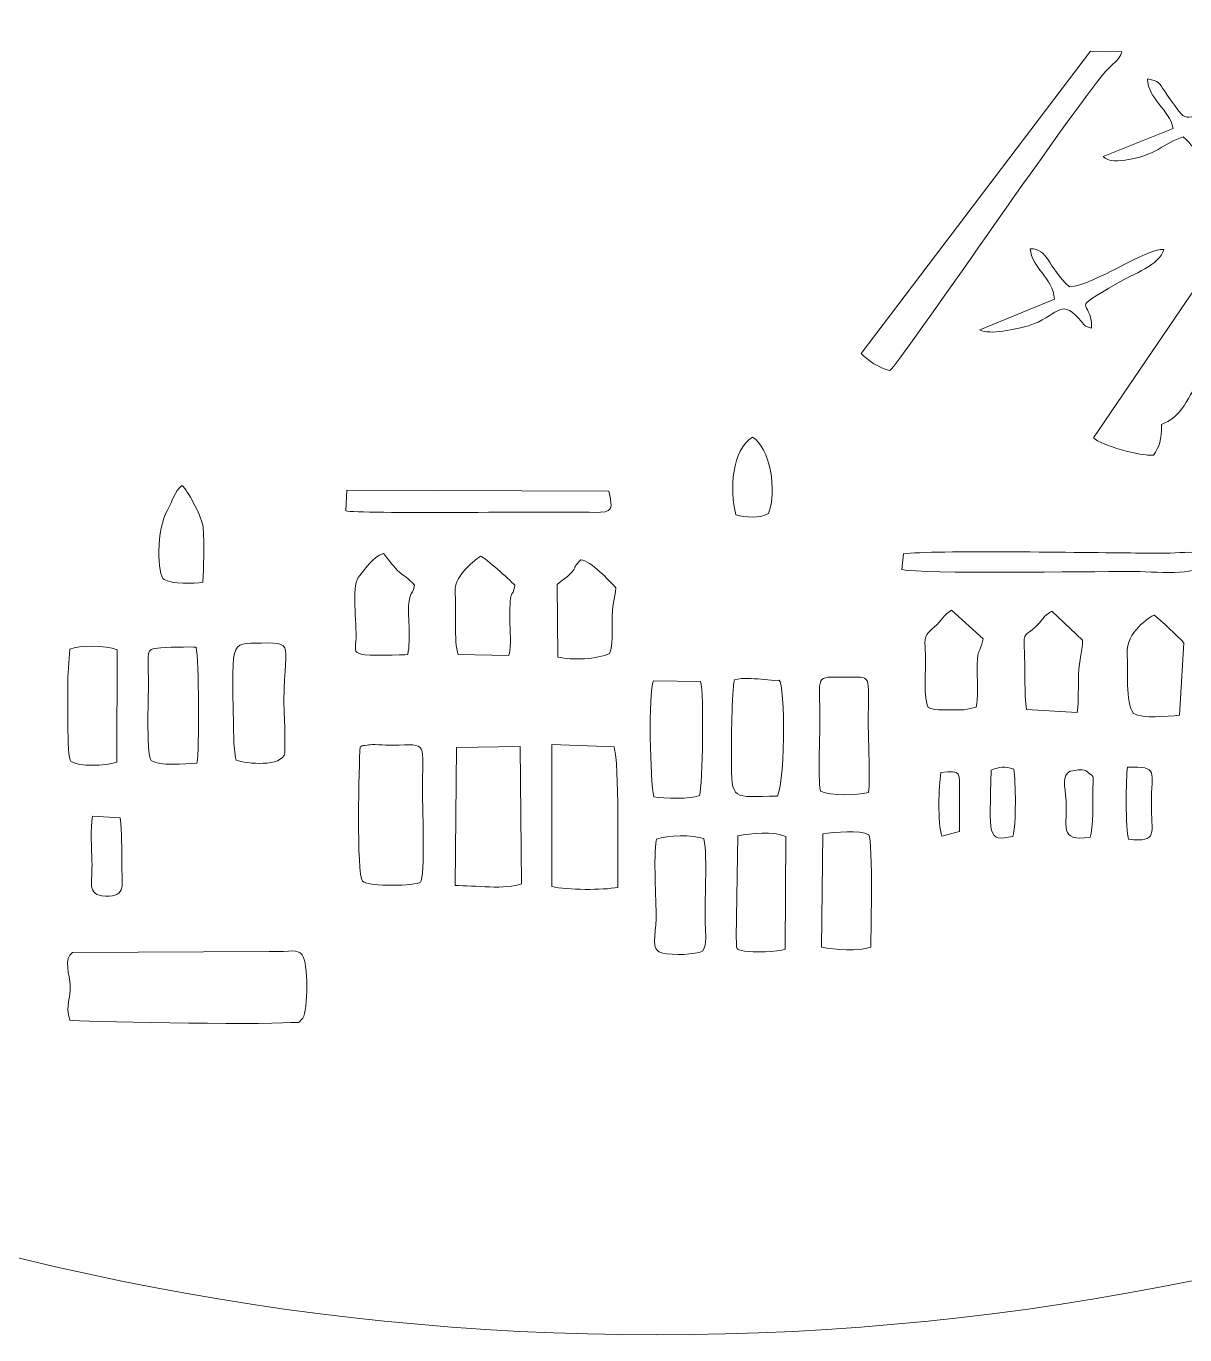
# Model space of a CAD drawing. Header units: millimetres. Extents: x -151 to 151, y -151 to 151.
# Drawn here: x -35.8 to 30, y -151 to -76.8 of the extents above; entities that cross this region are included whole.
import ezdxf

# ---------------------------------------------------------------- set-up
doc = ezdxf.new("R2010")
doc.units = ezdxf.units.MM
doc.header["$MEASUREMENT"] = 0
doc.layers.add('layer 1', color=7, linetype='Continuous')

msp = doc.modelspace()

# ---------------------------------------------------------------- linework, layer by layer
at = {"layer": 'layer 1', "color": 242, "lineweight": 20}
msp.add_ellipse((-0.0452, -0.0454), major_axis=(0, 151.0001), ratio=1, dxfattribs=at)
at = {"layer": 'layer 1', "color": 250, "lineweight": 20}
for points, knots in [([(30.0528, -92.3895), (32.1978, -89.2101), (35.4868, -84.8011), (37.4004, -81.7878), (37.4004, -81.7878), (39.8595, -77.9159), (39.5062, -78.0931), (41.5714, -78.1953), (41.5714, -78.1953), (44.3243, -78.3318), (57.2855, -77.8819), (58.1009, -78.3258), (58.1009, -78.3258), (57.9882, -78.4446), (58.2159, -78.5185), (57.3213, -78.6494), (57.3213, -78.6494), (55.4245, -78.9268), (52.3941, -79.9188), (51.6197, -79.9035), (51.6197, -79.9035), (51.0294, -79.0307), (50.3436, -78.2602), (48.6586, -79.1068), (48.6586, -79.1068), (48.3078, -80.373), (48.9, -79.9419), (49.1177, -80.9147), (49.1177, -80.9147), (47.54, -81.8492), (47.7063, -80.7175), (46.8894, -79.6004), (46.8894, -79.6004), (45.6626, -77.9228), (42.9558, -79.4909), (44.4695, -81.563), (44.4695, -81.563), (44.728, -81.9168), (45.3849, -82.5972), (44.8544, -82.9702), (44.8544, -82.9702), (43.9181, -83.6283), (42.7769, -77.5601), (40.2692, -79.7144), (40.2692, -79.7144), (39.1553, -80.6714), (40.0402, -81.7257), (40.6307, -82.6907), (40.6307, -82.6907), (41.6586, -84.3713), (42.3772, -84.8201), (41.2719, -85.3227), (41.2719, -85.3227), (40.7266, -85.0531), (40.123, -83.6396), (39.7415, -83.136), (39.7415, -83.136), (39.0575, -82.2332), (37.9034, -82.6075), (37.2783, -83.3095), (37.2783, -83.3095), (35.8516, -84.9114), (40.0348, -87.298), (37.9725, -87.9172), (37.9725, -87.9172), (37.223, -87.3571), (37.4352, -86.6208), (36.6103, -86.2472), (36.6103, -86.2472), (36.1425, -86.0354), (33.3052, -86.0968), (34.9023, -88.998), (34.9023, -88.998), (35.3442, -89.8005), (35.8994, -89.9823), (35.4231, -90.6877), (35.4231, -90.6877), (34.4554, -90.5883), (34.8628, -89.8916), (33.7914, -89.9306), (33.7914, -89.9306), (33.1846, -89.9526), (32.5361, -90.418), (32.2952, -90.885), (32.2952, -90.885), (31.5468, -92.3351), (33.6459, -92.7784), (32.6749, -94.0993), (32.6749, -94.0993), (32.6749, -94.0993), (30.7814, -96.849), (30.7814, -96.849), (30.7814, -96.849), (29.7715, -98.5743), (29.7047, -98.8546), (28.6535, -99.3781), (28.6535, -99.3781), (28.6353, -100.2493), (28.5431, -100.6168), (28.183, -101.1137), (28.183, -101.1137), (27.491, -101.1766), (25.189, -100.548), (24.787, -100.1245), (24.787, -100.1245), (24.787, -100.1245), (30.0528, -92.3895), (30.0528, -92.3895)], [0, 0, 0, 0, 0.0357143, 0.0357143, 0.0357143, 0.0357143, 0.0714286, 0.0714286, 0.0714286, 0.0714286, 0.1071429, 0.1071429, 0.1071429, 0.1071429, 0.1428571, 0.1428571, 0.1428571, 0.1428571, 0.1785714, 0.1785714, 0.1785714, 0.1785714, 0.2142857, 0.2142857, 0.2142857, 0.2142857, 0.25, 0.25, 0.25, 0.25, 0.2857143, 0.2857143, 0.2857143, 0.2857143, 0.3214286, 0.3214286, 0.3214286, 0.3214286, 0.3571429, 0.3571429, 0.3571429, 0.3571429, 0.3928571, 0.3928571, 0.3928571, 0.3928571, 0.4285714, 0.4285714, 0.4285714, 0.4285714, 0.4642857, 0.4642857, 0.4642857, 0.4642857, 0.5, 0.5, 0.5, 0.5, 0.5357143, 0.5357143, 0.5357143, 0.5357143, 0.5714286, 0.5714286, 0.5714286, 0.5714286, 0.6071429, 0.6071429, 0.6071429, 0.6071429, 0.6428571, 0.6428571, 0.6428571, 0.6428571, 0.6785714, 0.6785714, 0.6785714, 0.6785714, 0.7142857, 0.7142857, 0.7142857, 0.7142857, 0.75, 0.75, 0.75, 0.75, 0.7857143, 0.7857143, 0.7857143, 0.7857143, 0.8214286, 0.8214286, 0.8214286, 0.8214286, 0.8571429, 0.8571429, 0.8571429, 0.8571429, 0.8928571, 0.8928571, 0.8928571, 0.8928571, 0.9285714, 0.9285714, 0.9285714, 0.9285714, 1, 1, 1, 1]), ([(24.6174, -78.1685), (24.6174, -78.1685), (26.3915, -78.2057), (26.3915, -78.2057), (26.3915, -78.2057), (26.2794, -78.7086), (25.8232, -78.9076), (25.475, -79.3205), (25.475, -79.3205), (23.3805, -81.8021), (13.8168, -95.8237), (13.2277, -96.2983), (13.2277, -96.2983), (12.6242, -96.2011), (11.9461, -95.6992), (11.6007, -95.3467), (11.6007, -95.3467), (11.6007, -95.3467), (24.6174, -78.1685), (24.6174, -78.1685)], [0, 0, 0, 0, 0.1666667, 0.1666667, 0.1666667, 0.1666667, 0.3333333, 0.3333333, 0.3333333, 0.3333333, 0.5, 0.5, 0.5, 0.5, 0.6666667, 0.6666667, 0.6666667, 0.6666667, 1, 1, 1, 1]), ([(27.8474, -79.7554), (28.5178, -79.8557), (28.4971, -79.9844), (28.8127, -80.4323), (28.8127, -80.4323), (30.0534, -82.1935), (29.7938, -82.1971), (31.4034, -81.4838), (31.4034, -81.4838), (32.0925, -81.1783), (32.8024, -80.8803), (33.4583, -80.5573), (33.4583, -80.5573), (34.283, -80.1511), (34.7336, -79.7861), (35.6367, -79.5872), (35.6367, -79.5872), (35.3942, -80.0872), (35.1071, -80.3629), (34.6222, -80.6648), (34.6222, -80.6648), (34.1711, -80.9457), (33.8087, -81.0629), (33.3449, -81.3332), (33.3449, -81.3332), (32.5005, -81.8257), (31.6755, -82.19), (30.9104, -82.805), (30.9104, -82.805), (30.9839, -83.2357), (31.2977, -83.5929), (31.0739, -84.0447), (31.0739, -84.0447), (30.4444, -83.865), (30.401, -83.4465), (29.8743, -83.0444), (29.8743, -83.0444), (28.7856, -83.3819), (28.2547, -84.1499), (26.5786, -84.3574), (26.5786, -84.3574), (25.9364, -84.4368), (25.6493, -84.4377), (25.325, -84.1487), (25.325, -84.1487), (25.325, -84.1487), (29.3156, -82.5621), (29.3156, -82.5621), (29.3156, -82.5621), (29.0727, -81.477), (27.8779, -80.8846), (27.8474, -79.7554)], [0, 0, 0, 0, 0.0714286, 0.0714286, 0.0714286, 0.0714286, 0.1428571, 0.1428571, 0.1428571, 0.1428571, 0.2142857, 0.2142857, 0.2142857, 0.2142857, 0.2857143, 0.2857143, 0.2857143, 0.2857143, 0.3571429, 0.3571429, 0.3571429, 0.3571429, 0.4285714, 0.4285714, 0.4285714, 0.4285714, 0.5, 0.5, 0.5, 0.5, 0.5714286, 0.5714286, 0.5714286, 0.5714286, 0.6428571, 0.6428571, 0.6428571, 0.6428571, 0.7142857, 0.7142857, 0.7142857, 0.7142857, 0.7857143, 0.7857143, 0.7857143, 0.7857143, 0.8571429, 0.8571429, 0.8571429, 0.8571429, 1, 1, 1, 1]), ([(22.5648, -92.2483), (22.4897, -91.0536), (21.2818, -90.4761), (21.1917, -89.3927), (21.1917, -89.3927), (22.1975, -89.3787), (22.1599, -90.3828), (23.4255, -91.5625), (23.4255, -91.5625), (24.7931, -91.4626), (27.8083, -89.3643), (28.772, -89.4296), (28.772, -89.4296), (28.5734, -90.3129), (26.9818, -90.845), (26.1506, -91.3406), (26.1506, -91.3406), (23.2255, -93.0845), (24.7076, -92.0935), (24.6709, -93.9028), (24.6709, -93.9028), (24.1535, -93.7332), (24.3489, -93.7933), (23.9351, -93.3395), (23.9351, -93.3395), (22.852, -92.1514), (22.7605, -93.263), (21.0866, -93.7631), (21.0866, -93.7631), (20.4214, -93.9617), (18.8762, -94.3), (18.3228, -94.003), (18.3228, -94.003), (18.3228, -94.003), (22.5648, -92.2483), (22.5648, -92.2483)], [0, 0, 0, 0, 0.1, 0.1, 0.1, 0.1, 0.2, 0.2, 0.2, 0.2, 0.3, 0.3, 0.3, 0.3, 0.4, 0.4, 0.4, 0.4, 0.5, 0.5, 0.5, 0.5, 0.6, 0.6, 0.6, 0.6, 0.7, 0.7, 0.7, 0.7, 0.8, 0.8, 0.8, 0.8, 1, 1, 1, 1]), ([(4.4758, -104.5014), (4.1266, -103.0533), (4.2416, -100.7982), (5.4293, -100.0974), (5.4293, -100.0974), (6.3975, -100.6553), (6.8573, -103.1557), (6.3292, -104.4256), (6.3292, -104.4256), (5.7877, -104.7283), (5.0708, -104.6279), (4.4758, -104.5014)], [0, 0, 0, 0, 0.25, 0.25, 0.25, 0.25, 0.5, 0.5, 0.5, 0.5, 1, 1, 1, 1]), ([(-25.7903, -108.3146), (-26.2841, -108.4366), (-27.5402, -108.4073), (-27.9832, -108.1722), (-27.9832, -108.1722), (-28.3707, -107.9665), (-28.4266, -105.2745), (-27.7918, -104.2288), (-27.7918, -104.2288), (-27.5055, -103.7566), (-27.3821, -103.1209), (-26.9638, -102.835), (-26.9638, -102.835), (-26.6381, -103.0833), (-25.9192, -104.4941), (-25.7815, -105.0858), (-25.7815, -105.0858), (-25.6936, -105.4635), (-25.7305, -107.8566), (-25.7903, -108.3146)], [0, 0, 0, 0, 0.1666667, 0.1666667, 0.1666667, 0.1666667, 0.3333333, 0.3333333, 0.3333333, 0.3333333, 0.5, 0.5, 0.5, 0.5, 0.6666667, 0.6666667, 0.6666667, 0.6666667, 1, 1, 1, 1]), ([(-17.6001, -103.0906), (-17.6001, -103.0906), (-2.7247, -103.1545), (-2.7247, -103.1545), (-2.7247, -103.1545), (-2.498, -104.1877), (-2.4918, -104.3775), (-3.5512, -104.3558), (-3.5512, -104.3558), (-6.1846, -104.3019), (-16.9113, -104.4506), (-17.6695, -104.2725), (-17.6695, -104.2725), (-17.6695, -104.2725), (-17.6001, -103.0906), (-17.6001, -103.0906)], [0, 0, 0, 0, 0.2, 0.2, 0.2, 0.2, 0.4, 0.4, 0.4, 0.4, 0.6, 0.6, 0.6, 0.6, 1, 1, 1, 1]), ([(-16.7289, -112.4353), (-17.2885, -112.2802), (-17.0853, -112.0957), (-17.0824, -111.4891), (-17.0824, -111.4891), (-17.0759, -110.12), (-17.3549, -108.4661), (-16.872, -107.9397), (-16.872, -107.9397), (-16.4999, -107.5338), (-16.1648, -106.8984), (-15.5271, -106.69), (-15.5271, -106.69), (-15.2482, -107.0003), (-15.0444, -107.3404), (-14.7241, -107.6485), (-14.7241, -107.6485), (-14.3801, -107.9796), (-14.0918, -108.0945), (-13.7584, -108.4857), (-13.7584, -108.4857), (-13.8831, -109.1097), (-13.9609, -108.7525), (-14.0697, -109.3895), (-14.0697, -109.3895), (-14.1774, -110.0203), (-13.9532, -111.5911), (-14.1484, -112.4285), (-14.1484, -112.4285), (-14.3886, -112.4666), (-16.5596, -112.4823), (-16.7289, -112.4353)], [0, 0, 0, 0, 0.1111111, 0.1111111, 0.1111111, 0.1111111, 0.2222222, 0.2222222, 0.2222222, 0.2222222, 0.3333333, 0.3333333, 0.3333333, 0.3333333, 0.4444444, 0.4444444, 0.4444444, 0.4444444, 0.5555556, 0.5555556, 0.5555556, 0.5555556, 0.6666667, 0.6666667, 0.6666667, 0.6666667, 0.7777778, 0.7777778, 0.7777778, 0.7777778, 1, 1, 1, 1]), ([(-11.2861, -112.4288), (-11.5442, -111.7368), (-11.3873, -109.7471), (-11.4631, -108.8449), (-11.4631, -108.8449), (-11.5271, -108.0825), (-10.5346, -107.202), (-10.0174, -106.8431), (-10.0174, -106.8431), (-9.668, -106.997), (-8.4462, -108.1044), (-8.072, -108.4857), (-8.072, -108.4857), (-8.1969, -109.3878), (-8.3603, -108.3872), (-8.3474, -110.4249), (-8.3474, -110.4249), (-8.3432, -111.098), (-8.2609, -111.8237), (-8.4032, -112.4887), (-8.4032, -112.4887), (-8.4032, -112.4887), (-11.2861, -112.4288), (-11.2861, -112.4288)], [0, 0, 0, 0, 0.1428571, 0.1428571, 0.1428571, 0.1428571, 0.2857143, 0.2857143, 0.2857143, 0.2857143, 0.4285714, 0.4285714, 0.4285714, 0.4285714, 0.5714286, 0.5714286, 0.5714286, 0.5714286, 0.7142857, 0.7142857, 0.7142857, 0.7142857, 1, 1, 1, 1]), ([(30.9096, -107.2693), (30.815, -108.008), (28.2337, -107.7093), (26.8748, -107.7109), (26.8748, -107.7109), (24.3863, -107.7136), (15.0891, -107.8731), (13.9091, -107.6032), (13.9091, -107.6032), (13.9091, -107.6032), (13.9904, -106.7191), (13.9904, -106.7191), (13.9904, -106.7191), (15.6429, -106.4823), (24.3609, -106.6509), (27.1748, -106.6656), (27.1748, -106.6656), (27.9251, -106.6696), (28.6772, -106.6791), (29.4272, -106.6578), (29.4272, -106.6578), (30.1142, -106.6383), (31.0172, -106.4284), (30.9096, -107.2693)], [0, 0, 0, 0, 0.1428571, 0.1428571, 0.1428571, 0.1428571, 0.2857143, 0.2857143, 0.2857143, 0.2857143, 0.4285714, 0.4285714, 0.4285714, 0.4285714, 0.5714286, 0.5714286, 0.5714286, 0.5714286, 0.7142857, 0.7142857, 0.7142857, 0.7142857, 1, 1, 1, 1]), ([(-5.6679, -108.4525), (-4.2725, -107.3973), (-5.0047, -107.7376), (-4.3187, -107.0463), (-4.3187, -107.0463), (-3.751, -107.109), (-2.7332, -108.2161), (-2.3309, -108.635), (-2.3309, -108.635), (-2.3974, -109.3118), (-2.5539, -109.5811), (-2.5457, -110.5756), (-2.5457, -110.5756), (-2.5407, -111.2177), (-2.485, -111.8401), (-2.6913, -112.3677), (-2.6913, -112.3677), (-3.3817, -112.7015), (-4.8104, -112.762), (-5.6192, -112.5692), (-5.6192, -112.5692), (-5.6192, -112.5692), (-5.6679, -108.4525), (-5.6679, -108.4525)], [0, 0, 0, 0, 0.1428571, 0.1428571, 0.1428571, 0.1428571, 0.2857143, 0.2857143, 0.2857143, 0.2857143, 0.4285714, 0.4285714, 0.4285714, 0.4285714, 0.5714286, 0.5714286, 0.5714286, 0.5714286, 0.7142857, 0.7142857, 0.7142857, 0.7142857, 1, 1, 1, 1]), ([(15.3889, -115.4411), (15.077, -114.609), (15.3258, -113.0184), (15.2182, -111.9984), (15.2182, -111.9984), (15.1468, -111.3222), (15.4068, -111.1779), (15.7584, -110.856), (15.7584, -110.856), (16.1865, -110.464), (16.2487, -110.1932), (16.7258, -109.9163), (16.7258, -109.9163), (16.7258, -109.9163), (18.5263, -111.5381), (18.5263, -111.5381), (18.5263, -111.5381), (18.3097, -112.5029), (18.1557, -112.0356), (18.1787, -113.409), (18.1787, -113.409), (18.1895, -114.059), (18.2367, -114.88), (18.114, -115.424), (18.114, -115.424), (18.114, -115.424), (17.4337, -115.5606), (17.4337, -115.5606), (17.4337, -115.5606), (17.2522, -115.5746), (16.8751, -115.567), (16.6758, -115.5677), (16.6758, -115.5677), (16.097, -115.5695), (15.8291, -115.6066), (15.3889, -115.4411)], [0, 0, 0, 0, 0.1, 0.1, 0.1, 0.1, 0.2, 0.2, 0.2, 0.2, 0.3, 0.3, 0.3, 0.3, 0.4, 0.4, 0.4, 0.4, 0.5, 0.5, 0.5, 0.5, 0.6, 0.6, 0.6, 0.6, 0.7, 0.7, 0.7, 0.7, 0.8, 0.8, 0.8, 0.8, 1, 1, 1, 1]), ([(20.9855, -115.5449), (20.8475, -114.7385), (20.9062, -113.003), (20.8528, -112.0551), (20.8528, -112.0551), (20.8009, -111.1309), (20.9589, -111.3593), (21.4805, -110.8775), (21.4805, -110.8775), (21.9313, -110.4615), (21.8887, -110.2606), (22.4259, -109.9645), (22.4259, -109.9645), (22.4259, -109.9645), (24.1678, -111.6211), (24.1678, -111.6211), (24.1678, -111.6211), (24.1645, -112.1192), (23.9674, -112.7073), (23.9334, -113.5577), (23.9334, -113.5577), (23.905, -114.2778), (23.9598, -114.9479), (23.8545, -115.7137), (23.8545, -115.7137), (23.8545, -115.7137), (20.9855, -115.5449), (20.9855, -115.5449)], [0, 0, 0, 0, 0.125, 0.125, 0.125, 0.125, 0.25, 0.25, 0.25, 0.25, 0.375, 0.375, 0.375, 0.375, 0.5, 0.5, 0.5, 0.5, 0.625, 0.625, 0.625, 0.625, 0.75, 0.75, 0.75, 0.75, 1, 1, 1, 1]), ([(27.0575, -115.7807), (26.5804, -115.1337), (26.7591, -113.2885), (26.6946, -112.3573), (26.6946, -112.3573), (26.6134, -111.189), (27.9869, -110.2798), (28.2246, -110.1869), (28.2246, -110.1869), (28.6294, -110.5047), (29.5591, -111.3605), (29.9144, -111.7704), (29.9144, -111.7704), (29.9144, -111.7704), (29.6659, -115.8779), (29.6659, -115.8779), (29.6659, -115.8779), (28.9366, -115.9335), (27.5902, -116.0811), (27.0575, -115.7807)], [0, 0, 0, 0, 0.1666667, 0.1666667, 0.1666667, 0.1666667, 0.3333333, 0.3333333, 0.3333333, 0.3333333, 0.5, 0.5, 0.5, 0.5, 0.6666667, 0.6666667, 0.6666667, 0.6666667, 1, 1, 1, 1]), ([(-33.3407, -112.1313), (-32.7839, -111.9017), (-31.3197, -111.8794), (-30.6384, -112.1645), (-30.6384, -112.1645), (-30.6384, -112.1645), (-30.6584, -118.5359), (-30.6584, -118.5359), (-30.6584, -118.5359), (-31.3358, -118.7489), (-32.7963, -118.8078), (-33.2756, -118.5013), (-33.2756, -118.5013), (-33.5217, -118.2501), (-33.4324, -114.6152), (-33.4411, -113.7112), (-33.4411, -113.7112), (-33.4411, -113.7112), (-33.3407, -112.1313), (-33.3407, -112.1313)], [0, 0, 0, 0, 0.1666667, 0.1666667, 0.1666667, 0.1666667, 0.3333333, 0.3333333, 0.3333333, 0.3333333, 0.5, 0.5, 0.5, 0.5, 0.6666667, 0.6666667, 0.6666667, 0.6666667, 1, 1, 1, 1]), ([(-28.7114, -118.447), (-29.0183, -118.0451), (-28.8554, -114.3814), (-28.8642, -113.8599), (-28.8642, -113.8599), (-28.8919, -112.2108), (-29.0151, -112.1407), (-28.3272, -112.0571), (-28.3272, -112.0571), (-28.0221, -112.0202), (-26.4144, -111.9742), (-26.1671, -112.017), (-26.1671, -112.017), (-25.9972, -112.6598), (-25.9674, -117.924), (-26.1186, -118.5853), (-26.1186, -118.5853), (-26.7828, -118.6531), (-28.2766, -118.7629), (-28.7114, -118.447)], [0, 0, 0, 0, 0.1666667, 0.1666667, 0.1666667, 0.1666667, 0.3333333, 0.3333333, 0.3333333, 0.3333333, 0.5, 0.5, 0.5, 0.5, 0.6666667, 0.6666667, 0.6666667, 0.6666667, 1, 1, 1, 1]), ([(-23.8841, -118.4209), (-23.9027, -118.3806), (-23.9178, -118.3281), (-23.926, -118.2948), (-23.926, -118.2948), (-23.926, -118.2948), (-24.0303, -117.4506), (-24.0303, -117.4506), (-24.0303, -117.4506), (-24.1154, -111.4488), (-24.3465, -111.8125), (-22.4621, -111.7759), (-22.4621, -111.7759), (-20.2349, -111.7327), (-21.4076, -111.934), (-21.1297, -116.5484), (-21.1297, -116.5484), (-21.1297, -116.5484), (-21.1172, -118.0161), (-21.1172, -118.0161), (-21.1172, -118.0161), (-21.2892, -118.8312), (-23.3059, -118.6334), (-23.8841, -118.4209)], [0, 0, 0, 0, 0.1428571, 0.1428571, 0.1428571, 0.1428571, 0.2857143, 0.2857143, 0.2857143, 0.2857143, 0.4285714, 0.4285714, 0.4285714, 0.4285714, 0.5714286, 0.5714286, 0.5714286, 0.5714286, 0.7142857, 0.7142857, 0.7142857, 0.7142857, 1, 1, 1, 1]), ([(6.8429, -120.4636), (4.2509, -120.5108), (4.2368, -120.7796), (4.2266, -118.3402), (4.2266, -118.3402), (4.2227, -117.3981), (4.242, -114.5474), (4.3988, -113.8651), (4.3988, -113.8651), (5.0052, -113.7191), (5.1248, -113.8025), (5.7318, -113.8154), (5.7318, -113.8154), (5.7318, -113.8154), (6.8652, -113.9193), (6.8652, -113.9193), (6.8652, -113.9193), (7.2644, -113.2622), (7.3337, -119.4806), (6.8429, -120.4636)], [0, 0, 0, 0, 0.1666667, 0.1666667, 0.1666667, 0.1666667, 0.3333333, 0.3333333, 0.3333333, 0.3333333, 0.5, 0.5, 0.5, 0.5, 0.6666667, 0.6666667, 0.6666667, 0.6666667, 1, 1, 1, 1]), ([(9.2788, -120.1831), (9.1252, -119.2162), (9.252, -117.3225), (9.2513, -116.2496), (9.2513, -116.2496), (9.2495, -113.4877), (8.9096, -113.7109), (10.6808, -113.7158), (10.6808, -113.7158), (12.2493, -113.7202), (11.9949, -113.366), (11.9975, -116.3989), (11.9975, -116.3989), (11.9983, -117.4187), (12.1132, -119.4023), (12.0139, -120.2675), (12.0139, -120.2675), (11.2936, -120.3817), (9.8914, -120.4935), (9.2788, -120.1831)], [0, 0, 0, 0, 0.1666667, 0.1666667, 0.1666667, 0.1666667, 0.3333333, 0.3333333, 0.3333333, 0.3333333, 0.5, 0.5, 0.5, 0.5, 0.6666667, 0.6666667, 0.6666667, 0.6666667, 1, 1, 1, 1]), ([(-0.1842, -120.4995), (-0.381, -119.6376), (-0.5012, -114.6191), (-0.1981, -113.9137), (-0.1981, -113.9137), (-0.1981, -113.9137), (2.4815, -113.95), (2.4815, -113.95), (2.4815, -113.95), (2.6719, -114.6616), (2.6075, -119.8324), (2.4094, -120.4303), (2.4094, -120.4303), (1.9038, -120.6416), (0.4021, -120.6195), (-0.1842, -120.4995)], [0, 0, 0, 0, 0.2, 0.2, 0.2, 0.2, 0.4, 0.4, 0.4, 0.4, 0.6, 0.6, 0.6, 0.6, 1, 1, 1, 1]), ([(-16.8573, -117.6736), (-16.6803, -117.5899), (-16.8462, -117.6222), (-16.4609, -117.5656), (-16.4609, -117.5656), (-16.2356, -117.5325), (-16.4008, -117.5524), (-16.1729, -117.5422), (-16.1729, -117.5422), (-15.9787, -117.5336), (-15.6339, -117.5622), (-15.4169, -117.5661), (-15.4169, -117.5661), (-13.0095, -117.6092), (-13.2872, -117.1123), (-13.3136, -119.8328), (-13.3136, -119.8328), (-13.3231, -120.8019), (-13.1515, -125.109), (-13.4291, -125.3573), (-13.4291, -125.3573), (-13.6317, -125.5386), (-16.3596, -125.6541), (-16.7099, -125.2862), (-16.7099, -125.2862), (-17.0809, -124.8966), (-16.9002, -118.6594), (-16.8573, -117.6736)], [0, 0, 0, 0, 0.125, 0.125, 0.125, 0.125, 0.25, 0.25, 0.25, 0.25, 0.375, 0.375, 0.375, 0.375, 0.5, 0.5, 0.5, 0.5, 0.625, 0.625, 0.625, 0.625, 0.75, 0.75, 0.75, 0.75, 1, 1, 1, 1]), ([(-7.7604, -117.6556), (-7.7604, -117.6556), (-7.6944, -125.4449), (-7.6944, -125.4449), (-7.6944, -125.4449), (-8.5279, -125.7848), (-10.4111, -125.5401), (-11.4516, -125.5379), (-11.4516, -125.5379), (-11.4516, -125.5379), (-11.3804, -117.7075), (-11.3804, -117.7075), (-11.3804, -117.7075), (-11.3804, -117.7075), (-7.7604, -117.6556), (-7.7604, -117.6556)], [0, 0, 0, 0, 0.2, 0.2, 0.2, 0.2, 0.4, 0.4, 0.4, 0.4, 0.6, 0.6, 0.6, 0.6, 1, 1, 1, 1]), ([(-5.9767, -117.5416), (-5.9767, -117.5416), (-2.4371, -117.6656), (-2.4371, -117.6656), (-2.4371, -117.6656), (-2.115, -118.6664), (-2.2659, -124.0839), (-2.2185, -125.6484), (-2.2185, -125.6484), (-3.0938, -125.8026), (-5.0601, -125.8059), (-5.9763, -125.6024), (-5.9763, -125.6024), (-5.9763, -125.6024), (-5.9767, -117.5416), (-5.9767, -117.5416)], [0, 0, 0, 0, 0.2, 0.2, 0.2, 0.2, 0.4, 0.4, 0.4, 0.4, 0.6, 0.6, 0.6, 0.6, 1, 1, 1, 1]), ([(18.9748, -118.9919), (19.4904, -118.7932), (19.7003, -118.7628), (20.2571, -118.9372), (20.2571, -118.9372), (20.3709, -119.6185), (20.402, -122.1102), (20.206, -122.7489), (20.206, -122.7489), (18.7283, -123.0836), (18.8827, -122.7369), (18.9748, -118.9919)], [0, 0, 0, 0, 0.25, 0.25, 0.25, 0.25, 0.5, 0.5, 0.5, 0.5, 1, 1, 1, 1]), ([(23.4585, -119.0447), (23.9012, -119.0137), (24.1959, -118.8397), (24.4761, -119.1222), (24.4761, -119.1222), (24.8753, -119.409), (24.7553, -119.3239), (24.7524, -119.975), (24.7524, -119.975), (24.749, -120.6907), (24.7691, -122.2953), (24.6015, -122.7967), (24.6015, -122.7967), (22.7446, -123.1063), (23.3347, -122.0882), (23.2275, -120.7288), (23.2275, -120.7288), (23.1582, -119.8511), (22.9844, -119.3234), (23.4585, -119.0447)], [0, 0, 0, 0, 0.1666667, 0.1666667, 0.1666667, 0.1666667, 0.3333333, 0.3333333, 0.3333333, 0.3333333, 0.5, 0.5, 0.5, 0.5, 0.6666667, 0.6666667, 0.6666667, 0.6666667, 1, 1, 1, 1]), ([(26.7706, -122.9168), (26.6171, -122.3989), (26.6008, -119.3538), (26.7236, -118.8162), (26.7236, -118.8162), (28.52, -118.79), (28.0733, -119.0343), (28.0682, -120.878), (28.0682, -120.878), (28.0633, -122.5704), (28.4907, -123.1012), (26.7706, -122.9168)], [0, 0, 0, 0, 0.25, 0.25, 0.25, 0.25, 0.5, 0.5, 0.5, 0.5, 1, 1, 1, 1]), ([(16.1659, -122.7437), (15.945, -121.9552), (15.9842, -119.9512), (16.1174, -119.125), (16.1174, -119.125), (17.3192, -118.9569), (17.1736, -119.17), (17.1708, -120.2755), (17.1708, -120.2755), (17.1689, -121.0048), (17.1903, -121.7347), (17.1758, -122.4714), (17.1758, -122.4714), (17.1758, -122.4714), (16.1659, -122.7437), (16.1659, -122.7437)], [0, 0, 0, 0, 0.2, 0.2, 0.2, 0.2, 0.4, 0.4, 0.4, 0.4, 0.6, 0.6, 0.6, 0.6, 1, 1, 1, 1]), ([(-30.4735, -121.6927), (-30.3632, -122.5546), (-30.3903, -123.443), (-30.389, -124.3125), (-30.389, -124.3125), (-30.387, -125.4801), (-30.066, -126.1796), (-31.3146, -126.1407), (-31.3146, -126.1407), (-32.4282, -126.1061), (-32.0223, -125.3381), (-32.0765, -124.1631), (-32.0765, -124.1631), (-32.1075, -123.4943), (-32.1575, -122.2942), (-32.0392, -121.6121), (-32.0392, -121.6121), (-32.0392, -121.6121), (-30.4735, -121.6927), (-30.4735, -121.6927)], [0, 0, 0, 0, 0.1666667, 0.1666667, 0.1666667, 0.1666667, 0.3333333, 0.3333333, 0.3333333, 0.3333333, 0.5, 0.5, 0.5, 0.5, 0.6666667, 0.6666667, 0.6666667, 0.6666667, 1, 1, 1, 1]), ([(7.2767, -129.1523), (6.8812, -129.3082), (5.4255, -129.3481), (4.9695, -129.2591), (4.9695, -129.2591), (4.4301, -129.1538), (4.5337, -129.2091), (4.5061, -128.5147), (4.5061, -128.5147), (4.5061, -128.5147), (4.5901, -122.7189), (4.5901, -122.7189), (4.5901, -122.7189), (5.3566, -122.5836), (6.5958, -122.4212), (7.3139, -122.7601), (7.3139, -122.7601), (7.3139, -122.7601), (7.2767, -129.1523), (7.2767, -129.1523)], [0, 0, 0, 0, 0.1666667, 0.1666667, 0.1666667, 0.1666667, 0.3333333, 0.3333333, 0.3333333, 0.3333333, 0.5, 0.5, 0.5, 0.5, 0.6666667, 0.6666667, 0.6666667, 0.6666667, 1, 1, 1, 1]), ([(9.4092, -122.6035), (10.1228, -122.5056), (11.523, -122.3696), (12.0254, -122.6689), (12.0254, -122.6689), (12.2857, -122.9208), (12.1343, -129.046), (12.1342, -129.0464), (12.1342, -129.0464), (11.43, -129.2763), (10.1165, -129.2015), (9.335, -129.0415), (9.335, -129.0415), (9.335, -129.0415), (9.4092, -122.6035), (9.4092, -122.6035)], [0, 0, 0, 0, 0.2, 0.2, 0.2, 0.2, 0.4, 0.4, 0.4, 0.4, 0.6, 0.6, 0.6, 0.6, 1, 1, 1, 1]), ([(2.5928, -129.2622), (2.185, -129.4748), (0.9156, -129.5009), (0.3295, -129.3849), (0.3295, -129.3849), (-0.3973, -129.2409), (-0.0656, -128.3285), (-0.0484, -127.4478), (-0.0484, -127.4478), (-0.024, -126.2066), (-0.2289, -124.003), (-0.0199, -122.9171), (-0.0199, -122.9171), (0.5513, -122.6584), (2.0642, -122.6642), (2.6681, -122.8788), (2.6681, -122.8788), (2.8786, -124.0439), (2.6921, -126.47), (2.7415, -127.7473), (2.7415, -127.7473), (2.7617, -128.2667), (2.8618, -128.8497), (2.5928, -129.2622)], [0, 0, 0, 0, 0.1428571, 0.1428571, 0.1428571, 0.1428571, 0.2857143, 0.2857143, 0.2857143, 0.2857143, 0.4285714, 0.4285714, 0.4285714, 0.4285714, 0.5714286, 0.5714286, 0.5714286, 0.5714286, 0.7142857, 0.7142857, 0.7142857, 0.7142857, 1, 1, 1, 1]), ([(-20.1386, -129.4802), (-19.7875, -129.8787), (-19.8151, -132.6389), (-20.1036, -133.0663), (-20.1036, -133.0663), (-20.4621, -133.4502), (-20.145, -133.2694), (-20.8029, -133.3188), (-20.8029, -133.3188), (-22.6586, -133.4581), (-33.0545, -133.2617), (-33.3248, -133.1832), (-33.3248, -133.1832), (-33.6101, -132.252), (-33.2665, -132.0057), (-33.3057, -131.1986), (-33.3057, -131.1986), (-33.3306, -130.6847), (-33.7143, -129.6319), (-33.1766, -129.3468), (-33.1766, -129.3468), (-33.1766, -129.3468), (-22.0148, -129.2906), (-22.0148, -129.2906), (-22.0148, -129.2906), (-20.6705, -129.3222), (-20.4721, -129.1063), (-20.1386, -129.4802)], [0, 0, 0, 0, 0.125, 0.125, 0.125, 0.125, 0.25, 0.25, 0.25, 0.25, 0.375, 0.375, 0.375, 0.375, 0.5, 0.5, 0.5, 0.5, 0.625, 0.625, 0.625, 0.625, 0.75, 0.75, 0.75, 0.75, 1, 1, 1, 1])]:
    msp.add_open_spline(points, degree=3, knots=knots, dxfattribs=at)

doc.saveas('drawing.dxf')
